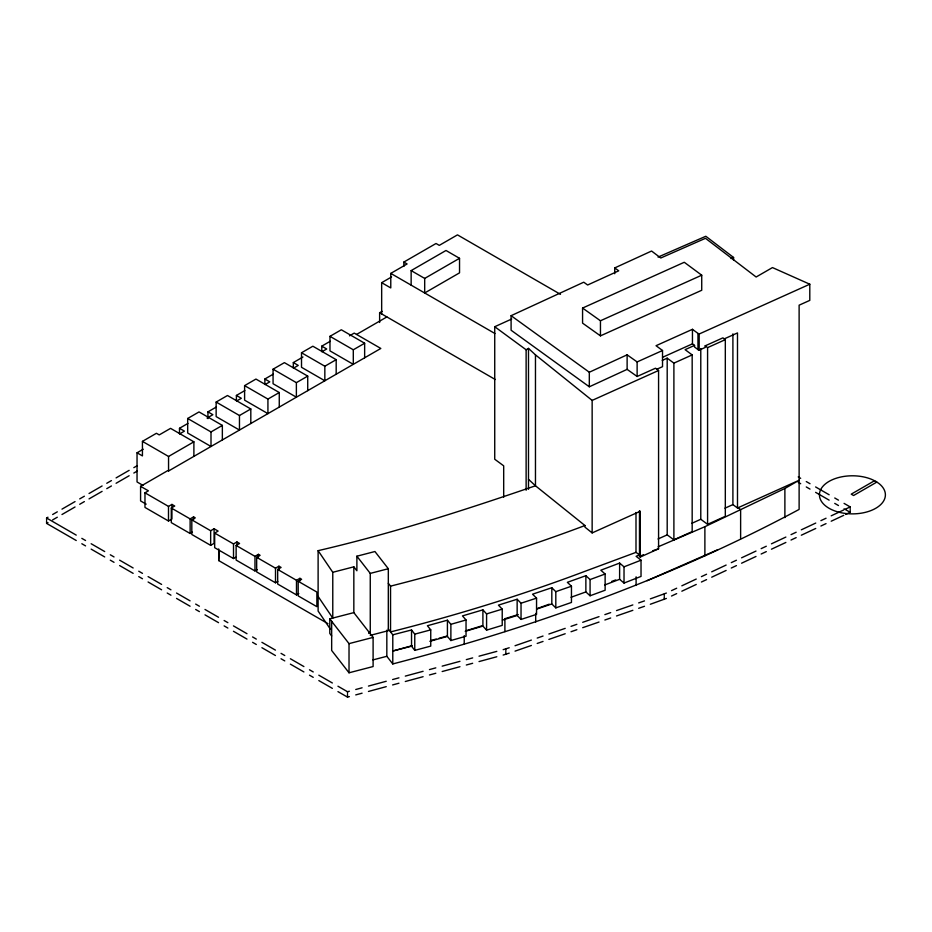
<?xml version="1.0" encoding="UTF-8"?>
<svg xmlns="http://www.w3.org/2000/svg" width="932" height="932" viewBox="0 0 932 932"><rect width="100%" height="100%" fill="white"/><g stroke="black" fill="none" stroke-linecap="round" stroke-linejoin="round"><path stroke-width="1.4" d="M327.971 623.659L218.694 560.563L219.439 551.266M403.836 266.435L403.836 262.078L436.025 243.497L439.287 245.372L457.484 234.876L560.482 294.337M381.666 313.921L381.666 282.676L390.776 287.93L390.776 273.391L407.098 263.966L403.836 262.078M381.666 282.676L391.568 276.955M411.14 285.145L411.14 270.606L445.997 250.487L459.534 258.304L459.534 272.855L424.689 292.974L424.689 278.423L459.534 258.304M142.992 485.397L137.039 481.961L137.039 452.801L142.433 455.911L142.433 441.372L156.425 433.287L159.232 434.906L170.568 428.359L193.891 441.826L193.891 456.365M187.681 418.48L211.005 431.947L211.005 446.486L187.681 433.031L187.681 418.48L199.029 411.932L222.352 425.4L222.352 439.939M216.142 402.053L239.466 415.521L239.466 430.06L216.142 416.592L216.142 402.053L227.49 395.506L250.813 408.962L250.813 423.512M244.603 385.627L267.927 399.082L267.927 413.633L244.603 400.166L244.603 385.627L255.951 379.068L279.262 392.535L279.262 407.086M273.064 369.188L296.376 382.656L296.376 397.195L273.064 383.739L273.064 369.188L284.4 362.641L307.723 376.109L307.723 390.648M301.514 352.762L324.837 366.229L324.837 380.769L301.514 367.301L301.514 352.762L312.861 346.215L336.184 359.67L336.184 374.221M329.975 336.336L353.298 349.791L353.298 364.342L329.975 350.875L329.975 336.336L341.322 329.777L364.645 343.244L364.645 357.795M137.039 452.801L143.225 449.236M179.492 433.706L179.492 428.289L187.926 423.419M207.953 418.619L207.953 411.862L216.387 406.993M236.402 400.842L236.402 395.436L244.848 390.566M264.863 384.415L264.863 379.009L273.297 374.128M293.324 367.977L293.324 362.571L302.958 357.003M321.785 351.55L321.785 346.145L330.219 341.275M379.627 322.46L379.627 312.744L382.108 311.311M179.748 433.834L184.42 431.132L179.492 428.289M207.044 418.072L212.869 414.705L207.953 411.862M236.67 400.97L241.33 398.279L236.402 395.436M265.119 384.543L269.791 381.852L264.863 379.009M293.58 368.105L298.252 365.414L293.324 362.571M322.041 351.679L326.701 348.987L321.785 346.145M349.477 335.835L354.23 333.097L380.827 348.452L168.552 470.998L167.83 470.578L140.581 486.318L140.581 500.927L146.173 504.154M356.56 334.437L386.885 316.938M46.6 519.625L46.6 518.017L47.975 517.213M52.646 514.522L57.306 511.831M61.978 509.14L75.038 501.591M79.709 498.9L84.369 496.208M89.029 493.517L102.101 485.968M106.761 483.277L111.432 480.586M116.092 477.895L129.152 470.345M133.824 467.654L137.319 465.639M46.6 520.708L46.6 523.4L47.975 522.607M52.646 519.905L57.306 517.213M61.978 514.522L75.038 506.985M79.709 504.282L84.369 501.591M89.029 498.9L102.101 491.362M106.761 488.659L111.432 485.968M116.092 483.277L129.152 475.739M133.824 473.048L137.319 471.021M142.433 441.372L168.552 456.459L193.891 441.826M211.005 431.947L222.352 425.4M239.466 415.521L250.813 408.962M267.927 399.082L279.262 392.535M296.376 382.656L307.723 376.109M324.837 366.229L336.184 359.67M353.298 349.791L364.645 343.244M192.423 532.172L190.128 533.5L171.29 522.631L171.29 508.022L174.738 506.029L171.931 504.41L171.931 519.019L168.494 521.011L144.973 507.427L144.973 492.818L148.409 490.838L140.581 486.318M144.973 492.818L168.494 506.402L171.931 504.41M171.29 508.022L190.128 518.891L193.565 516.899L195.266 517.877L191.817 519.87L191.817 534.479L210.655 545.348L214.092 543.368L214.092 528.759L210.655 530.739L191.817 519.87M526.126 490.267L526.126 349.78L528.491 348.405L535.469 354.871L592.146 400.399L592.146 532.918L640.284 511.249L640.284 557.033L658.574 548.797L658.574 370.493L655.499 368.21L637.127 376.481L627.12 369.363L627.12 354.824L589.315 372.241L511.097 315.692L583.747 282.198L587.626 285.006L618.732 270.816L614.724 267.927L651.573 251.034L660.776 258.001L705.477 238.301L756.132 277.002L772.465 267.577L809.792 284.213L809.792 300.384L799.12 305.183L799.12 509.42C671.063 578.155 533.244 627.364 392.78 663.945L386.827 656.303L386.827 630.218M235.808 557.231L233.513 558.548L214.675 547.678L214.675 533.069L218.123 531.077L214.092 528.759M214.675 533.069L233.513 543.938L236.949 541.958L239.582 543.472L236.134 545.465L236.134 560.074L254.972 570.943L257.267 569.615M236.134 545.465L254.972 556.334L258.409 554.342L260.11 555.321L256.661 557.313L256.661 571.922L275.499 582.791L277.794 581.463M256.661 557.313L275.499 568.182L278.936 566.19L281.103 567.448L277.666 569.429L277.666 584.038L296.493 594.919L298.788 593.591M277.666 569.429L296.493 580.298L299.929 578.318L301.63 579.296L298.182 581.277L298.182 595.898L316.868 606.674L316.868 592.065L298.182 581.277M658.097 546.828L704.883 526.708L784.884 488.473L799.12 480.26L737.492 507.998L732.902 504.608L732.902 333.877M874.496 480.737L851.242 494.158L853.572 495.509L876.826 482.089M650.338 598.868L666.38 593.055M671.529 590.632L676.679 588.22M681.84 585.809L696.251 579.052M701.412 576.64L706.561 574.228M711.71 571.817L726.133 565.06M731.282 562.637L736.431 560.225M741.581 557.814L756.003 551.057M761.153 548.645L766.302 546.234M771.451 543.822L785.874 537.065M791.023 534.642L796.173 532.23M801.322 529.819L815.745 523.062M820.894 520.65L826.043 518.239M831.193 515.827L843.751 509.944M845.615 509.07L850.194 506.915L850.194 508.534M650.338 604.262L666.38 598.437M671.529 596.026L676.679 593.614M681.84 591.203L696.251 584.446M701.412 582.022L706.561 579.611M711.71 577.199L726.133 570.442M731.282 568.031L736.431 565.619M741.581 563.208L756.003 556.451M761.153 554.027L766.302 551.616M771.451 549.204L785.874 542.447M791.023 540.036L796.173 537.624M801.322 535.213L815.745 528.456M820.894 526.032L826.043 523.621M831.193 521.209L843.751 515.326M845.615 514.452L850.194 512.309L850.194 509.618M511.097 315.692L511.097 330.231L589.315 386.792L627.12 369.363M503.688 497.175L503.688 465.825L494.729 459.243L494.729 326.724L511.726 319.012M582.57 308.061L684.274 262.276L701.726 275.196L701.726 290.271L600.453 335.858L582.57 323.136L582.57 308.061L600.453 320.771L600.453 335.858M600.453 320.771L701.726 275.196M700.782 348.545L700.782 519.275L707.586 524.32L725.317 516.34L725.317 339.644L722.917 337.862L705.186 345.842L705.186 347.461L698.942 350.269L698.942 334.11L692.453 329.311L656.035 345.702L662.524 350.502L662.524 366.672L656.664 369.305M627.12 354.824L637.127 361.931L662.524 350.502M698.942 334.11L809.792 284.213M662.536 357.317L692.453 343.85L694.538 345.399L694.538 347.019L698.942 350.269M694.538 345.399L685.09 349.663L692.173 354.906L692.173 531.601L673.871 539.838M662.233 360.404L667.196 358.168L673.894 363.13L673.894 539.826L667.196 534.863L667.196 358.168M724.246 338.887L737.492 332.922L737.492 507.998M705.186 345.842L707.586 347.624L725.317 339.644M673.871 363.142L692.173 354.906M592.146 400.399L658.574 370.493M724.956 508.185L732.902 504.608M691.626 523.411L700.782 519.275M658.039 538.987L667.196 534.863M647.076 580.729L717.78 549.705M658.05 257.092L705.815 236.262L733.577 257.465L733.577 260.343M731.026 258.583L733.577 257.465M639.48 510.666L639.48 556.462L643.464 554.738M652.784 550.742L658.574 548.797M635.997 512.46L635.997 552.361L639.48 554.843L636.102 556.299L641.03 560.19L641.03 576.419L624.021 583.059L624.021 566.831L619.617 563.079L600.825 570.209L605.124 574.007L605.124 590.236L590.072 595.781L585.867 591.937L585.867 575.708L567.355 582.325L571.456 586.216L571.456 602.445L555.81 607.885L551.814 603.959L551.814 587.731L532.556 594.197L536.552 598.134L536.552 614.363L521.035 619.442L517.144 615.469L517.144 599.241L498.422 605.136L502.22 609.144L502.22 625.372L486.586 630.137L482.904 626.094L482.904 609.866L462.47 615.901L466.035 619.978L466.035 636.207L450.878 640.54L447.418 636.428L447.418 620.199L427.404 625.733L430.747 629.869L430.747 646.097L414.763 650.373L411.536 646.202L411.536 629.974L392.791 634.808L388.318 629.053M624.021 566.831L641.03 560.19M624.021 583.059L619.617 579.308L604.647 584.993M605.124 574.007L590.072 579.564L585.867 575.708M592.146 532.918L584.958 527.151L584.958 525.532C521.407 549.472 456.4 569.522 390.543 586.135L388.318 583.269M635.997 552.361L584.958 571.316A1323.591 764.17 0 0 1 390.543 631.919L390.543 586.135M537.042 608.631L549.251 604.181M611.683 581.428L615.749 579.937M585.867 591.937L571.013 597.272M571.456 586.216L555.81 591.657L551.814 587.731M503.163 649.651L509.222 647.763M515.047 645.736L531.38 640.086M537.205 638.059L543.041 636.043M548.878 634.016L565.2 628.366M571.036 626.351L576.861 624.323M582.698 622.308L599.02 616.646M604.856 614.631L610.681 612.604M616.518 610.588L632.84 604.926M638.676 602.911L644.501 600.895M503.163 655.045L509.222 653.146M515.047 651.13L531.38 645.468M537.205 643.453L543.041 641.426M548.878 639.41L565.2 633.748M571.036 631.733L576.861 629.717M582.698 627.69L599.02 622.04M604.856 620.013L610.681 617.998M616.518 615.97L632.84 610.32M638.676 608.293L644.501 606.278M537.31 608.876L551.814 603.959M517.144 599.241L521.035 603.214L536.552 598.134M502.22 609.144L486.586 613.908L482.904 609.866M502.441 620.095L517.144 615.469M465.581 630.906L481.856 625.85M518.285 614.538L504.899 618.697L504.899 631.616M482.904 626.094L465.231 631.325M466.035 619.978L450.878 624.312L447.418 620.199M447.418 636.428L429.85 641.298M412.387 645.62L392.78 651.014L411.536 646.202M430.607 640.599L436.211 639.049M439.007 638.28L447.418 635.962M430.747 629.869L414.763 634.144L411.536 629.974M337.955 686.22L347.508 691.742L349.383 691.229M355.744 689.517L362.094 687.793M368.455 686.08L386.244 681.269M392.605 679.544L398.954 677.832M405.303 676.108L423.105 671.296M429.454 669.584L435.815 667.86M442.164 666.147L459.954 661.336M466.315 659.623L472.664 657.899M479.025 656.186L496.814 651.375M337.955 691.614L347.508 697.124L349.383 696.623M355.744 694.899L362.094 693.187M368.455 691.462L386.244 686.651M392.605 684.938L398.954 683.214M405.303 681.502L423.105 676.69M429.454 674.966L435.815 673.254M442.164 671.529L459.954 666.718M466.315 665.005L472.664 663.281M479.025 661.569L496.814 656.757M584.958 525.532L535.469 485.782C463.95 510.34 391.836 533.547 318.115 550.661L332.771 572.295L353.834 566.831L356.886 570.757L356.886 556.206L374.932 551.523L388.318 568.718L388.318 630.673L370.26 635.356M356.886 556.206L370.26 573.401L388.318 568.718M329.788 618.836L331.664 621.318L331.664 650.466L349.022 672.788L373.103 666.543L373.103 637.395L353.834 612.627L329.788 618.836L329.788 633.445L331.664 635.927M331.664 621.318L349.022 643.628L373.103 637.395M372.94 659.903L386.827 656.303M798.223 476.916L800.681 478.326M806.273 481.564L810.013 483.72M815.605 486.947L829.142 494.764M834.734 497.991L838.474 500.146M844.066 503.385L850.194 506.915M798.223 482.298L800.681 483.72M806.273 486.947L810.013 489.102M815.605 492.341L829.142 500.146M834.734 503.385L838.474 505.54M844.066 508.767L850.194 512.309M411.14 270.606L424.689 278.423M390.776 273.391L494.927 333.528M379.627 312.744L495.23 379.487M46.6 518.017L76.238 535.119M81.83 538.358L85.569 540.513M91.161 543.74L104.699 551.558M110.291 554.785L114.03 556.94M119.622 560.167L133.148 567.984M138.751 571.211L142.48 573.366M148.083 576.605L161.609 584.411M167.212 587.649L170.94 589.805M176.544 593.032L190.07 600.849M195.662 604.076L199.401 606.231M204.993 609.458L218.531 617.275M224.123 620.502L227.862 622.658M233.454 625.896L246.98 633.702M252.584 636.94L256.312 639.096M261.915 642.323L275.441 650.128M281.045 653.367L284.773 655.522M290.376 658.749L303.902 666.566M309.494 669.793L313.234 671.949M318.826 675.187L332.363 682.993M46.6 523.4L76.238 540.513M81.83 543.74L85.569 545.896M91.161 549.134L104.699 556.94M110.291 560.167L114.03 562.322M119.622 565.561L133.148 573.366M138.751 576.605L142.48 578.76M148.083 581.987L161.609 589.805M167.212 593.032L170.94 595.187M176.544 598.414L190.07 606.231M195.662 609.458L199.401 611.613M204.993 614.852L218.531 622.658M224.123 625.896L227.862 628.052M233.454 631.279L246.98 639.096M252.584 642.323L256.312 644.478M261.915 647.705L275.441 655.522M281.045 658.749L284.773 660.904M290.376 664.143L303.902 671.949M309.494 675.187L313.234 677.343M318.826 680.57L332.363 688.375M639.48 556.462L640.284 557.033M738.028 507.754L740.625 509.629L740.625 538.789M494.729 326.724L526.126 349.78M528.491 479.316L535.469 485.782L535.469 354.871M318.115 596.445L332.771 618.091L332.771 572.295M330.324 629.088L318.115 611.054L318.115 550.661M784.884 488.473L784.884 517.633M707.586 347.624L707.586 524.32M704.883 526.708L704.883 555.868M698.534 333.807L698.534 349.978M698.126 333.516L698.126 349.675M692.453 329.311L692.453 343.85M664.248 594.057L664.248 595.664M664.248 596.748L664.248 599.439M637.127 361.931L637.127 376.481M636.102 576.826L636.102 585.447M619.617 563.079L619.617 579.308M614.724 267.927L614.724 273.74M590.072 579.564L590.072 595.781M589.315 372.241L589.315 386.792M555.81 591.657L555.81 607.885M535.69 613.431L535.69 622.052M528.491 348.405L528.491 489.323M521.035 603.214L521.035 619.442M505.843 648.928L505.843 650.548M505.843 651.619L505.843 654.311M486.586 613.908L486.586 630.137M464.229 635.636L464.229 644.257M450.878 624.312L450.878 640.54M414.763 634.144L414.763 650.373M392.791 634.808L392.78 663.945M370.26 573.401L370.26 633.737M368.781 631.826L368.781 633.445M353.834 566.831L353.834 612.627M349.022 643.628L349.022 672.788M347.508 691.742L347.508 693.361M347.508 694.433L347.508 697.124M299.929 578.318L299.929 580.974M296.493 580.298L296.493 594.919M278.936 566.19L278.936 570.174M275.499 568.182L275.499 582.791M258.409 554.342L258.409 556.998M254.972 556.334L254.972 570.943M236.949 541.958L236.949 545.942M233.513 543.938L233.513 558.548M218.694 548.936L218.694 560.563M210.655 530.739L210.655 545.348M193.565 516.899L193.565 519.555M190.128 518.891L190.128 533.5M168.552 456.459L168.552 470.998M168.494 506.402L168.494 521.011M875.742 481.366L872.492 479.724A32.993 19.048 0 0 0 820.207 490.71A32.993 19.048 0 0 0 859.549 513.427A32.993 19.048 0 0 0 878.585 483.242L875.742 481.366"/></g></svg>
